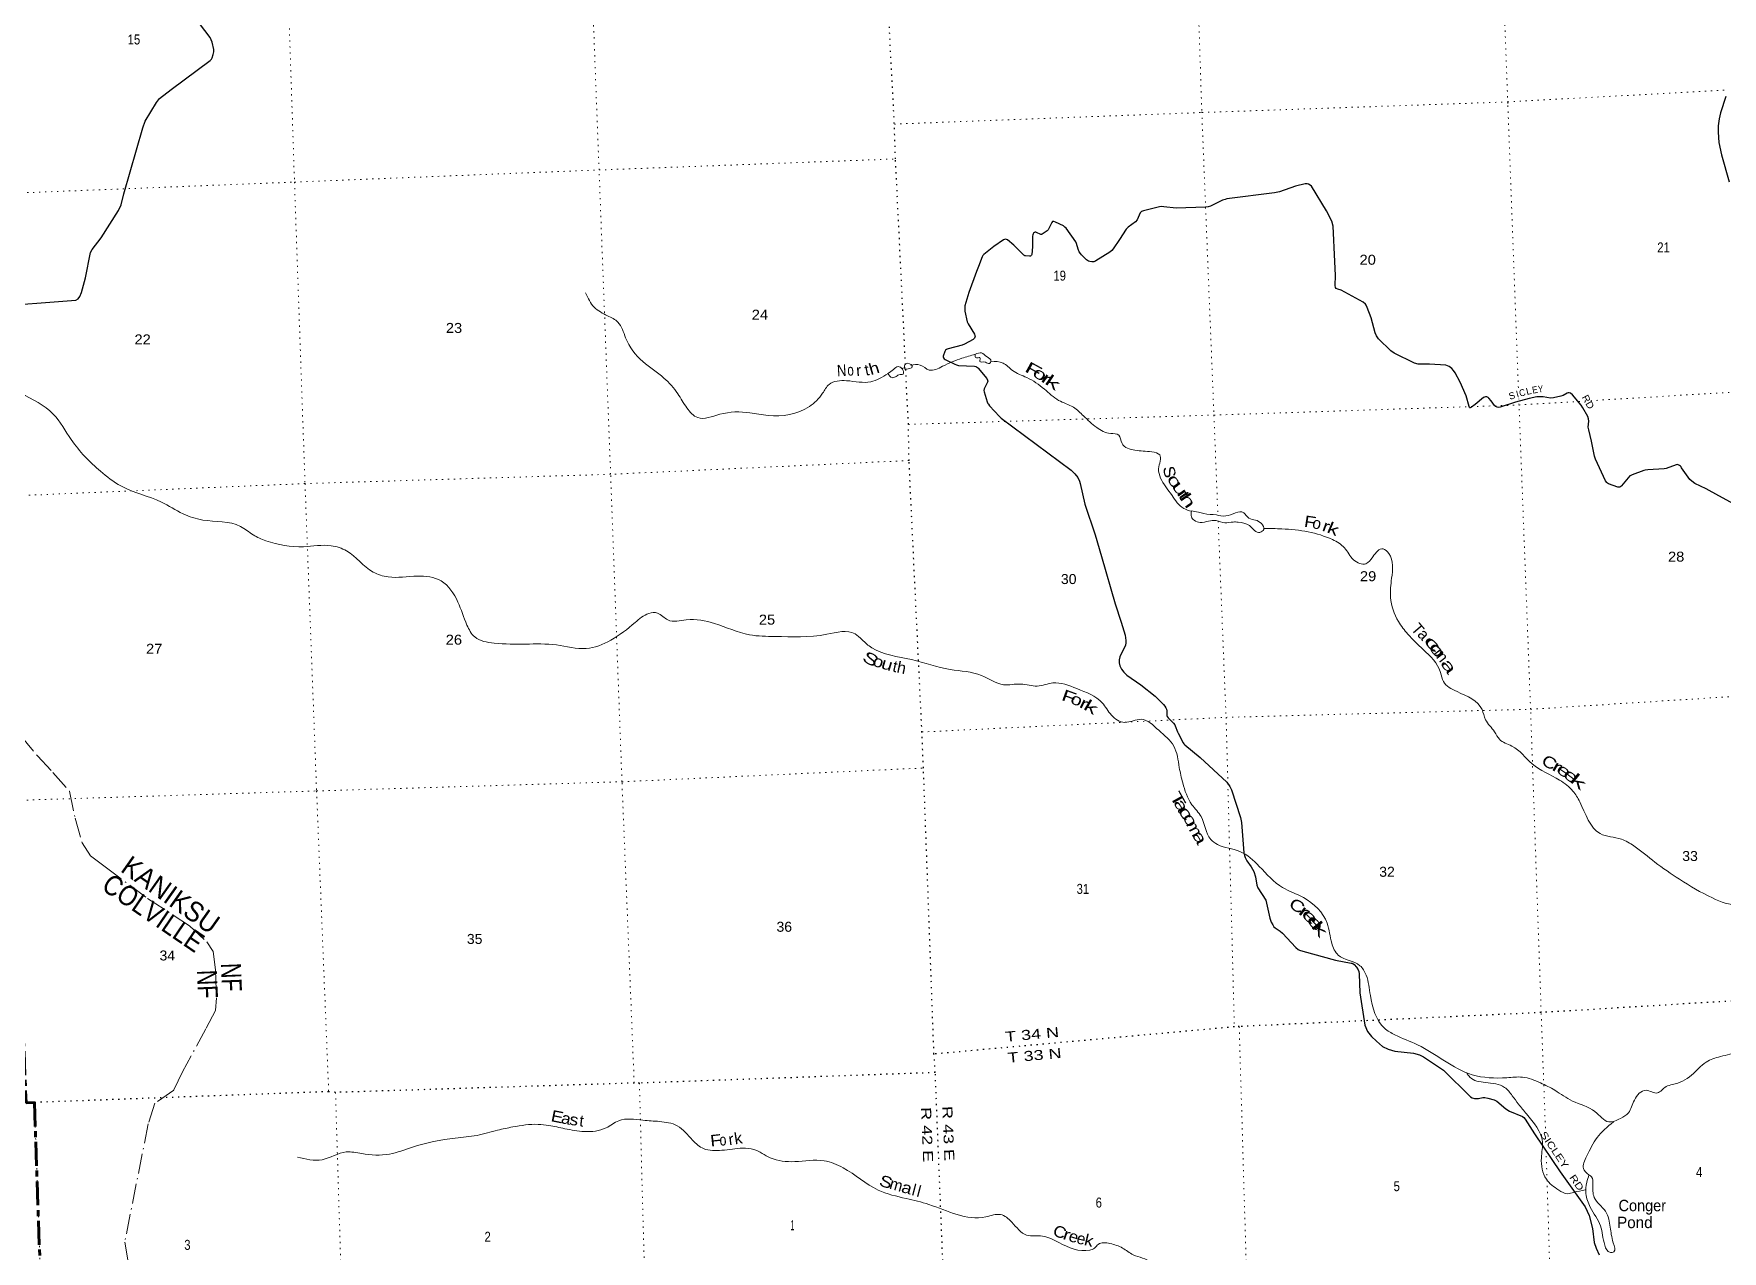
# Model space of a CAD drawing. Header units: feet. Extents: x 733631 to 986127, y 195788 to 388968.
# Drawn here: x 857588 to 887219, y 342713 to 364077 of the extents above; entities that cross this region are included whole.
import ezdxf
from ezdxf.enums import TextEntityAlignment as Align

# ---------------------------------------------------------------- set-up
doc = ezdxf.new("R2010")
doc.units = ezdxf.units.FT
doc.header["$LTSCALE"] = 70
for name, pattern in [('DOT_DASHED', [7.7, 5, -1.2, 0.3, -1.2]), ('DOTTED', [1.5, 0.3, -1.2]), ('LONG_DASH_SHORT_DASH', [9.9, 6, -1.2, 1.5, -1.2])]:
    doc.linetypes.add(name, pattern=pattern)
for name, color, linetype, lineweight in [('11', 7, 'LONG_DASH_SHORT_DASH', 60), ('29', 7, 'Continuous', 25), ('39', 7, 'Continuous', 13), ('44', 7, 'DOT_DASHED', 13), ('6', 7, 'DOTTED', 25), ('7', 7, 'DOTTED', 13)]:
    doc.layers.add(name, color=color, linetype=linetype, lineweight=lineweight)
doc.layers.add('30', color=7, linetype='Continuous')
doc.layers.add('41', color=7, linetype='Continuous')

msp = doc.modelspace()

# ---------------------------------------------------------------- linework, layer by layer
at = {"layer": '11'}
msp.add_lwpolyline([(856072.3, 378071.98), (856192.83, 378079.02), (857452.27, 345317.99), (857599.36, 345323.04), (857851.76, 337969.91)], dxfattribs=at)
at = {"layer": '29'}
for points in [[(856796.26, 359284.17), (858326.64, 359404.25), (858369.04, 359427.32), (858394.15, 359465.01), (858424.08, 359537.17), (858498.47, 359795.93), (858582.46, 360239.69), (858611.79, 360293.85), (858769.01, 360493.69), (859076.21, 360975.6), (859122.31, 361077.17), (859165.41, 361267.19), (859500.37, 362426.59), (859540.79, 362542.77), (859742.5, 362873.56), (859796.06, 362940.58), (859997.25, 363101.66), (860685.97, 363607.66), (860706.26, 363631.5), (860719.86, 363653.49), (860738.69, 363713.16), (860746.37, 363761.16), (860747.06, 363780.16), (860744.97, 363802.14), (860715.67, 363930.91), (860701.84, 363972.65), (860683.24, 364010.47), (860498, 364259.45)], [(887280.8, 362976.67), (887187.85, 362688.36), (887165.88, 362581.65), (887148.99, 362459.9), (887145.23, 362350.76), (887159.81, 362170.92), (887203.53, 361952.18), (887340.7, 361475.79)], [(880419.69, 360082.65), (880392.66, 360698.12), (880369.78, 360788.36), (880273.42, 360966.86), (880009.88, 361399.73), (879988.96, 361420.66), (879958.99, 361438.75), (879932.46, 361445.79), (879896.89, 361445.79), (879730.91, 361402.99), (879451.2, 361305.51), (879359.12, 361284.71), (878524.26, 361177.79), (878492.87, 361169.41), (878446.25, 361155.76), (878329.81, 361096.51), (878239.68, 361054.26), (878197.83, 361039.6), (878151.15, 361032.64), (877634.34, 361018.97), (877419.44, 361041.7), (877379.69, 361043.8), (877341.68, 361038.88), (877063.73, 360972.61), (877026.07, 360955.86), (877001.57, 360934), (876950.74, 360813.49), (876919.22, 360775.55), (876793.81, 360685.77), (876757.23, 360645.95), (876643.58, 360464.04), (876532.25, 360304.7), (876509.24, 360275.39), (876473.08, 360243.51), (876226.76, 360091.14), (876210.02, 360080.68), (876191.19, 360074.39), (876155.68, 360073.17), (876122.14, 360078.58), (876097.03, 360089.05), (876063.55, 360109.98), (875973.58, 360200.01), (875955.79, 360222), (875935.24, 360253.11), (875914.99, 360298.42), (875886.74, 360398.93), (875874.03, 360427.67), (875702.6, 360666.94), (875682.75, 360685.33), (875658.66, 360703.58), (875518.47, 360772.67), (875488.13, 360782.1), (875475.57, 360783.14), (875467.2, 360780), (875452.56, 360764.3), (875397.11, 360649.14), (875388.74, 360633.44), (875373.3, 360619.99), (875283.07, 360560.18), (875270.52, 360553.9), (875259.11, 360554.8), (875186.82, 360588.45), (875171.03, 360593.37), (875159.62, 360594.73), (875147.06, 360588.43), (875134.51, 360576.93), (875128.23, 360566.45), (875119.86, 360547.62), (875115.43, 360522.59), (875112.64, 360337.29), (875099.99, 360204.25), (875096.33, 360192.22), (875088.49, 360183.3), (875076.97, 360175.99), (875071.22, 360174.42), (875064.42, 360173.89), (874990.13, 360181.22), (874981.77, 360182.27), (874973.92, 360185.94), (874963.26, 360194.14), (874785.34, 360367.82), (874675.74, 360460.22), (874659, 360468.6), (874642.41, 360470.51), (874625.52, 360468.6), (874606.69, 360460.22), (874436.13, 360341.06), (874259.34, 360200.59), (874244.7, 360184.89), (874229.72, 360163.31), (874166.22, 359995.32)], [(883589.79, 357610.42), (883320.09, 357523.16), (883299.16, 357518.98), (883269.08, 357521.96), (883255.23, 357527.35), (883238.48, 357537.82), (883221.74, 357554.57), (883163.87, 357638.31), (883121.31, 357684.38), (883112.95, 357691.71), (883087.83, 357705.32), (883065.87, 357707.42), (883044.7, 357699.72), (883029.25, 357691.71), (882882.63, 357572.14), (882817.92, 357524.22), (882798.04, 357514.8), (882789.67, 357514.8), (882781.3, 357521.08), (882775.02, 357534.69), (882723.74, 357722.46), (882621.68, 357963.74), (882530.8, 358124.98), (882504.05, 358166.99), (882470.57, 358202.59), (882428.72, 358238.18), (882370.46, 358261.15), (882081.81, 358281.22), (881884.69, 358277.96), (881819.53, 358296.36), (881459.93, 358470.58), (881402.34, 358514.33), (881183.73, 358721.83), (881148.52, 358775.4), (881129.32, 358826.52), (881055.59, 359091.54), (880987.04, 359274.58), (880972.41, 359312.27), (880957.74, 359333.2), (880918.02, 359365.55), (880531.28, 359576.75), (880472.31, 359597.02), (880445.46, 359609.37), (880432.56, 359624.24), (880426.28, 359661.93), (880430.6, 359834.19), (880419.69, 360082.65)], [(874166.22, 359995.32), (874133.07, 359907.63), (873994.53, 359539.49), (873927.7, 359303.42), (873925.26, 359252.77), (873927.7, 359211.29), (873969.55, 359022.85), (873985.99, 358987.61), (874093.89, 358802.94), (874103.47, 358779.98), (874105.56, 358764.28), (874104.51, 358753.81), (874095.1, 358732.87), (874085.68, 358721.35), (874075.26, 358713.59), (873921.42, 358631.32), (873879.85, 358614.79), (873634.75, 358549.66), (873618.01, 358543.38), (873603.18, 358534.73), (873588.72, 358523.48), (873574.07, 358501.5), (873546.86, 358419.85), (873546.87, 358403.09), (873552.43, 358391.69), (873566.75, 358374.83), (873582.44, 358363.32), (873752.97, 358276.42), (873780.79, 358266.43), (873814.7, 358257.58), (874099.28, 358241.87), (874120.21, 358237.69), (874134.46, 358230.97), (874150.55, 358219.89), (874161.02, 358209.43), (874313.77, 358027.27), (874326.72, 357999.52), (874328.41, 357980.16), (874325.27, 357963.41), (874268.79, 357845.11), (874261.46, 357818.94), (874264.27, 357795.61), (874317.96, 357616.89), (874332.61, 357588.62), (874341.35, 357575.42), (874360.86, 357547.79), (874534.53, 357359.36), (874564.32, 357331.18), (875793.84, 356418.69), (875856.97, 356356.48), (875907.19, 356289.48), (875936.48, 356228.75), (875950.01, 356183.71), (876030.68, 355820.76), (876216.85, 355283.1), (876326.44, 354901.24), (876566.17, 354075.98), (876671.55, 353750.3), (876740.83, 353523.74), (876754.65, 353429.39), (876754.66, 353387.52), (876747.77, 353346.9), (876645.84, 353144.63), (876633.29, 353092.3), (876633.07, 353038.14), (876650.03, 352983.42), (876675.14, 352926.88), (876719.08, 352872.45), (876768.36, 352822.41), (877018.55, 352653.78), (877269.92, 352455.01), (877415.88, 352307.13), (877437.85, 352277.82), (877455.29, 352245.41), (877464.01, 352224.43), (877470.29, 352198.26), (877470.28, 352124.97), (877472.38, 352110.32), (877477.2, 352097.38), (877494.35, 352070.53), (877588.5, 351978.41), (877609.81, 351949.97)], [(887569.47, 355743.85), (887158.85, 355966.47), (886938.45, 356094.08), (886738.07, 356186.28), (886683.73, 356224.28), (886652.28, 356255.37), (886503.29, 356462.26), (886496.4, 356475.22), (886486.98, 356487.78), (886468.15, 356502.43), (886445.13, 356515), (886427.35, 356516.05), (886408.71, 356512.63), (886232.75, 356448), (886198.13, 356441.38), (885912.62, 356426.02), (885868.86, 356419.49), (885841.48, 356412.41), (885635.37, 356337.04), (885614.45, 356327.62), (885599.09, 356317.57), (885453.33, 356141.28), (885440.78, 356130.81), (885421.53, 356122.91), (885405.21, 356120.34), (885387.42, 356122.43), (885221.07, 356181.07), (885204.33, 356191.54), (885192.9, 356203.88), (885171.9, 356230.27), (884995.7, 356612.25), (884977.3, 356664.73), (884924.88, 356929.32), (884874.95, 357124.49), (884868.49, 357173.51), (884878.95, 357276.1), (884873.33, 357319.67), (884858.03, 357359.85), (884772.24, 357514.79), (884741.12, 357559.68), (884590.19, 357740.91), (884558.81, 357770.23), (884533.25, 357778.39), (884516.96, 357778.6), (884498.13, 357772.32), (884426.98, 357730.45), (884384.65, 357717.8), (884257.5, 357688.57), (884202.79, 357683.99), (884075.45, 357705.32), (884037.79, 357707.41), (883966.65, 357703.22), (883828.68, 357676.31), (883589.79, 357610.42)], [(877609.81, 351949.97), (877620.94, 351931.3), (877657.56, 351829.75), (877669.9, 351803.55), (877760.09, 351633.98), (877771.59, 351617.24), (877788.72, 351597.19), (878057.04, 351376.99), (878523.84, 350940.95), (878576.18, 350869.43), (878605.45, 350811.13), (878762.38, 350323.28), (878780.12, 350237.91), (878825.16, 349701.42), (878833.53, 349659.55), (878848.62, 349620.82), (878875.38, 349565.33), (878953.72, 349456.16), (878996.74, 349376.89), (879026.91, 349284.12), (879051.14, 349136.11), (879068.8, 349088.62), (879208.08, 348872.29), (879222.13, 348823.33), (879280.85, 348558.08), (879304.34, 348489.13), (879329.45, 348438.88), (879343.05, 348416.9), (879352.47, 348406.43), (879371.3, 348388.63), (879461.28, 348330.01), (879502.52, 348295.66), (879735.92, 348041.79), (879777.24, 348006.53), (879800.26, 347993.96), (879859.27, 347976.52), (880429.07, 347819.32), (880706.85, 347768.59), (880722, 347765.75), (880737.69, 347760.51), (880760.71, 347743.76), (880802.56, 347697.69), (880831.86, 347649.54), (880841.27, 347620.23), (880846.98, 347583.26), (880858.14, 347247.58), (880949.04, 346680.12), (880993.4, 346570.91), (881066.22, 346479.12), (881151.14, 346398.39), (881258.73, 346303.24), (881354.01, 346255.95), (881472.16, 346223.68), (881802.78, 346185.99), (881903.44, 346156.26), (881978.55, 346123.18), (882328.48, 345892.33), (882798.8, 345423.85), (882830.18, 345402.91), (882873.51, 345391.89), (882941.09, 345394.54), (883015.8, 345407.94), (883051.99, 345409.19), (883106.39, 345400.82), (883215.2, 345369.41), (883265.91, 345343.98), (883420.26, 345210.28), (883486.19, 345168.05), (883711.12, 345078.88), (883736.23, 345057.43), (883759.25, 345030.21), (883926.48, 344771.91), (884377.26, 344108.49), (884814.09, 343492.8), (884885, 343338.44), (884943.78, 343111.78), (884972.88, 342865.24), (885007.59, 342768.25), (885056.58, 342651.68)]]:
    msp.add_lwpolyline(points, dxfattribs=at)
at = {"layer": '39'}
msp.add_line((872877.45, 358220.39), (872822.79, 358200.94), dxfattribs=at)
for points in [[(867271.69, 359529.45), (867423.17, 359278.51), (867655.64, 359127.87), (867840.07, 359015.79), (867974.26, 358741.92), (868277.99, 358323.02), (868647.3, 358036.17), (868888.75, 357760.46), (869050.34, 357509.92), (869239.02, 357341.37), (869625.05, 357399.08), (870153.86, 357426.02), (870473.29, 357377.93), (871199.25, 357534.02), (871430.69, 357767.7), (871543.84, 357923.88), (871852.74, 357988.67), (872276.21, 357968.96), (872578.75, 358113.53)], [(872577.88, 358114.38), (872676.13, 358187.03), (872755.07, 358236.68), (872831.7, 358191.15), (872843.21, 358104.62), (872770.83, 358093.67), (872707.65, 358054.76), (872651.51, 358042.43), (872577.88, 358114.38)], [(872876.2, 358190.88), (872875.27, 358265.69), (872926.73, 358294.02), (873002.06, 358230.24), (872988.41, 358217.56), (872876.2, 358190.88)], [(872973.93, 358261.17), (873142.3, 358264.09), (873303.55, 358175.38), (873535.56, 358241.17), (873875.83, 358382.04), (874111.63, 358454.06)], [(874111.63, 358454.06), (874217.94, 358476.46), (874319.84, 358405.63), (874385.47, 358331.35), (874358.79, 358289.83), (874287.08, 358313.3), (874189.44, 358327.66), (874195.92, 358368.37), (874192.7, 358398.59), (874158.61, 358391.18), (874113.95, 358395.48), (874111.22, 358453.94)], [(874386.12, 358329.37), (874597.15, 358297.22), (874764.04, 358168.26), (875013.65, 358044.6), (875323.06, 357840.35), (875573.52, 357643.89), (875831.12, 357522.56), (876008.98, 357371.79), (876241.5, 357168.56), (876486.35, 357062.91), (876629.06, 357034.15), (876685.37, 356888.69), (876912.6, 356768.19), (877206.99, 356739.35), (877346.62, 356686.19), (877327.92, 356442.7), (877362.66, 356280.21), (877562.74, 355976.57), (877767.95, 355747.98), (877903.52, 355697.59)], [(856854.41, 358086.74), (857364.48, 357769.04), (857931.08, 357402.99), (858246.11, 356954.18), (858757.44, 356399.84), (859113.44, 356142.81), (859830.54, 355857.55), (860206.68, 355653.91), (860552.81, 355544.17), (861216.6, 355430.77), (861438.81, 355283.77), (861661.29, 355181.29), (862322.75, 355075.9), (862807.46, 355093), (863075.98, 355002.44), (863543.71, 354630.47), (863805.93, 354545.74), (864321.09, 354559.99), (864735, 354475.18), (865030.76, 354104.51), (865190.33, 353700.15), (865325.93, 353493.09), (865670.04, 353383.26), (866218.79, 353366.48), (866759.38, 353351.39), (867281.61, 353289.06), (867712.67, 353435.53), (868141.31, 353745.77), (868381.76, 353904.96), (868535.23, 353911.01), (868715.93, 353790.7), (869039.5, 353791.32), (869535.4, 353729.97), (870148.03, 353529.6), (870596.14, 353500.75), (871504.74, 353538.62), (871999.87, 353548.04), (872123.32, 353443.67), (872292.71, 353302.68), (872990.55, 353095.55), (873668.86, 352922.04), (874221.12, 352816.38), (874605.75, 352653.54), (874910.66, 352665.57), (875195.2, 352630.27), (875474.13, 352685.78), (875892.71, 352584.96), (876337.4, 352335.48), (876499.56, 352121.38), (876733.17, 351993.03), (877022.27, 352046.92), (877329.19, 351854.71), (877595.04, 351575.92), (877690.73, 351201.4), (877749.89, 350932.66), (877912.7, 350548.66), (878072.68, 350338.52), (878242.11, 349940.61), (878363.06, 349848.28), (878752.07, 349728.09), (879094.09, 349466.47), (879503.1, 349096.22), (879868.1, 348918.44), (880286.35, 348467.65), (880366.95, 348116.81), (880480.34, 347908.87), (880861.81, 347723.65), (880969.48, 347557.97), (881044.18, 347202.86), (881291.47, 346625.96), (881474.03, 346509.77), (881873.28, 346335.36), (882830.4, 345810.75), (883437.21, 345757.81), (883711.91, 345766.63), (884027.27, 345667.81), (884281.23, 345536.22), (884590.01, 345348.13), (884985.62, 345163.47), (885229.38, 344982.93), (885431.33, 345041.47), (885572.89, 345144.16), (885677.43, 345364.74), (885880.98, 345536.63), (886081.02, 345489.9), (886232.36, 345601.07), (886348.28, 345635.98), (886679.52, 345800.77), (886935.35, 346031.37), (887186.35, 346128.26), (887514.72, 346212.02)], [(877903.22, 355702.75), (878025.42, 355681.27), (878121.44, 355656.74), (878340.8, 355633.03), (878505.32, 355615.24), (878820.6, 355672.19), (878913.36, 355576.72), (879025.94, 355542.73), (879133.57, 355480.22), (879171.89, 355380.58), (879105.23, 355327.38), (878920.56, 355445.51), (878721.98, 355506.46), (878634.91, 355509.09), (878489.84, 355495.28), (878338.65, 355533.82), (878201.5, 355524.36), (878058.77, 355502.54), (877950.07, 355540.74), (877903.25, 355599.58), (877903.53, 355702.7)], [(879179.02, 355395.72), (879491.1, 355389.13), (879952.28, 355336.52), (880378.36, 355199.59), (880590.31, 355056.23), (880748.28, 354846.01), (880965.36, 354777.7), (881086, 354897.77), (881266.51, 355038.4), (881366.71, 354959.42), (881416.34, 354522.4), (881399.29, 354185.91), (881537.37, 353762.5), (881701.79, 353542.41), (881971.36, 353271.86), (882276.4, 352871.22), (882327.28, 352709.36), (882564.83, 352532.63), (883003.99, 352218.19), (883063.59, 352040.5), (883223.66, 351828.34), (883307.76, 351696.12), (883528.85, 351577.39), (883880.86, 351267.61), (884365.51, 350979.25), (884597.55, 350788.13), (884718.29, 350598.69), (885078.1, 350040.39), (885447.98, 349943.72), (885667.06, 349824.92), (886038.3, 349540.17), (886466.81, 349239.48), (887046.02, 348912.36), (887504.91, 348797.74), (887616.65, 348822.04), (887849.51, 348878.13)], [(882731.21, 345847.29), (882791.77, 345764.72), (883062.39, 345672.22), (883399.48, 345586.4), (883534.62, 345442.03), (883643.67, 345292.59), (883783.89, 345122.13), (884062.07, 344633.44), (884044.89, 344351.57), (884132.51, 343976.73), (884348.32, 343787), (884504.58, 343722.36), (884608.87, 343744.68), (884815.88, 343787.43)], [(862216.07, 344364.24), (862648.66, 344318.6), (863072.04, 344454.66), (863342.13, 344426.88), (863829.9, 344417.8), (864231.63, 344538.84), (864985.78, 344698.07), (865366.15, 344745.44), (865728.61, 344836.61), (865993.32, 344893.58), (866438.47, 344939.47), (866625.29, 344920.54), (866908.68, 344862.94), (867250.4, 344813.71), (867632.15, 344877.33), (867853.68, 345003.4), (868278.06, 345012.05), (868568.17, 344989.1), (868878.54, 344914.36), (869149.48, 344660.05), (869341.33, 344513.87), (869664.07, 344484.12), (870030.71, 344520.84), (870223.74, 344498.11), (870510.64, 344351.64), (870944.03, 344285.8), (871457.17, 344299.98), (871791.66, 344177.64), (872403.72, 343787.08), (872899.09, 343636.7), (873297.56, 343533.07), (874297.16, 343315.59), (874554.43, 343356.09), (874749.75, 343224.21), (875011.58, 342995.83), (875291.36, 342978.55), (875579.01, 342864.48), (876118.17, 342732), (876201.79, 342765.65), (876267.89, 342832.99), (876473.62, 342847.18), (876693.12, 342768.85), (876883.92, 342648.93), (877188.28, 342521.36), (877359.88, 342273.24), (877501.5, 342169.58), (877658.63, 341878.41), (877832.3, 341577.78), (877921.96, 341253.6), (878168.33, 340955.83), (878605.48, 340999.37), (878814.19, 340989.4), (878942.63, 340860.96), (879223.49, 340560.5), (879539.81, 340437.45), (879896.38, 340216.85), (880086.57, 340163.67), (880440.01, 339971.27), (880703.11, 339864.32), (880825.05, 339644.59), (881003.45, 339429.1), (881248.12, 339123.17), (881302.92, 338889.56)], [(885309.59, 344983.2), (885021.9, 344705.69), (884838.72, 344376.82), (884782.48, 344162.19), (884879.94, 344052.19)], [(884879.94, 344052.19), (884840.55, 343923.19), (884826.15, 343724.37), (884902.37, 343484.62), (885081.12, 343157.89), (885157.28, 342816.99), (885255.28, 342691.39), (885317.56, 342701.94), (885307.29, 342859.33), (885253.96, 343134.36), (885168.07, 343414.19), (884972.4, 343657.31), (884949.09, 343889.03), (884925.88, 344015.56), (884879.94, 344052.19)]]:
    msp.add_spline(points, degree=3, dxfattribs=at)
at = {"layer": '44'}
msp.add_lwpolyline([(857357.92, 351754.84), (857652.97, 351404.76), (857925.12, 351112.23), (858213.08, 350784.06), (858311.95, 350313.59), (858435.28, 349880.65), (858581.35, 349650.96), (858842.8, 349456.99), (859581.33, 348905.3), (860320.75, 348420.37), (860626.57, 348141.55), (860735.35, 347974.8), (860776.93, 347649.23), (860795.9, 347160.87), (860778.25, 346935.63), (860607.59, 346616.29), (860199.18, 345859.23), (860046.64, 345540.74), (859714.41, 345308.85), (859598.11, 344949.6), (859183.18, 342874.08), (859258.08, 342440.9)], dxfattribs=at)
at = {"layer": '6'}
for points in [[(873687.17, 338588.82), (873613.29, 340660.81), (873607.09, 340868.92), (873408.36, 345847.64), (873385.42, 346172.43), (873201.25, 351192.18), (873174.57, 351816.22), (872947.64, 356587.48), (872936.72, 357222.26), (872710.21, 361880.25), (872689.75, 362500.49), (872447.92, 367188.22), (872431.18, 367816.7), (872228.19, 372493.83), (872210.57, 373144.52), (871958.49, 378705.77), (871750.93, 383959.26), (871716.6, 384540.19)], [(887913.06, 347135.03), (884041.27, 346900.34), (878742.04, 346654.85), (878657.3, 346649.48), (873385.42, 346172.43)], [(873408.36, 345847.64), (868215.93, 345663.01), (868124.91, 345663.46), (862883.14, 345499.13), (862763.28, 345512.61), (857599.36, 345323.04), (857452.27, 345317.99), (857334.76, 345312.56)]]:
    msp.add_lwpolyline(points, dxfattribs=at)
at = {"layer": '7'}
for points in [[(883641.16, 357864.12), (883455.44, 362854.44), (883257.7, 368217.55), (882995.51, 373574.08), (882744.39, 379111.08)], [(877464.79, 378880.53), (877696.28, 373328.59), (877912.85, 368000.61), (878085.49, 362709.33), (878297.87, 357385.22), (878368.57, 355629.57)], [(868124.91, 345663.46), (867909.93, 350951.05), (867710.92, 356346.48), (867508.01, 361687.14), (867306.69, 366987.4), (867088.42, 372307.23), (866837.11, 378463.25)], [(861508.91, 378285.39), (861754.96, 372108.94), (861987.21, 366793.71), (862162.99, 361474.23), (862347.76, 356183.43), (862550.72, 350790.18), (862763.28, 345512.61)], [(872690.07, 362492.41), (878090.09, 362695.35), (883454.4, 362880.69), (887284.78, 363090.09)], [(856720.28, 361259.07), (856841.94, 361264.06), (862162.99, 361474.23), (867508.01, 361687.14), (872710.21, 361880.25)], [(872936.72, 357222.26), (878297.87, 357385.22), (883652.4, 357562.09), (887487.7, 357792.64)], [(884115.3, 344872.39), (884041.27, 346900.34), (883855.23, 352223.45), (883652.4, 357562.09), (883648.4, 357669.57)], [(872947.64, 356587.48), (867710.92, 356346.48), (862347.76, 356183.43), (857059.76, 355960.64), (856925.1, 355943.66)], [(878372.77, 355525.23), (878511.46, 352081.4), (878657.3, 346649.48)], [(873174.25, 351824.3), (878511.46, 352081.4), (883855.23, 352223.45), (887700.34, 352464.9)], [(857130.07, 350624.58), (857257.33, 350623.62), (862550.72, 350790.18), (867909.93, 350951.05), (873201.25, 351192.18)], [(878742.04, 346654.85), (878907.18, 341041.62), (879007.93, 338798.33)], [(862883.14, 345499.13), (863036.43, 340441.75), (863131.07, 338176.92)], [(868215.93, 345663.01), (868349.7, 340639.25), (868441.44, 338383.51)], [(857599.36, 345323.04), (857773.53, 340257.83), (857851.76, 337969.91)], [(884310.57, 339008.4), (884227.43, 341318.28), (884125.81, 344539.27)]]:
    msp.add_lwpolyline(points, dxfattribs=at)

# ---------------------------------------------------------------- texts
at = {"layer": '30'}
for s, p in [('S', (883543.19, 357667.65)), ('I', (883640.77, 357696.95))]:
    msp.add_text(s, height=120, rotation=15.42, dxfattribs=at).set_placement(p, align=Align.CENTER)
for s, rotation, width, p in [('C', 15.42, 0.95, (883725.26, 357720.4)), ('L', 13.037, 1.05, (883835.48, 357748.78)), ('E', 11.037, 0.9, (883942.69, 357769.87)), ('Y', 5.824, 0.85, (884036.57, 357784.72)), ('RD', 298.973, 1.1, (884813.22, 357588.33)), ('SICLEY   RD', 304.195, 1.3, (884357.72, 344261.8))]:
    msp.add_text(s, height=120, rotation=rotation, dxfattribs=dict(at, width=width)).set_placement(p, align=Align.CENTER)
at = {"layer": '41'}
for s, rotation, width, p in [('N', 3.48, 0.85, (871771.51, 358070.59)), ('h', 16.541, 1.2, (872361.94, 358110.1)), ('F', 331.25, 1.75, (875084.17, 358093.08)), ('o', 3.071, 0.75, (871926.24, 358078.19)), ('o', 327.498, 1.55, (875193.98, 358024.56)), ('r', 325.642, 1.8, (875311.53, 357945.13)), ('k', 325.642, 1.85, (875414.93, 357877.54)), ('S', 282.478, 1.15, (877422.02, 356367.02)), ('o', 303.539, 1.6, (877529, 356171.32)), ('u', 304.908, 1.8, (877619.7, 356038.77)), ('t', 304.355, 1.55, (877696.69, 355920.15)), ('h', 304.355, 1.7, (877760.69, 355828.96)), ('F', 351.114, 1.25, (879971.06, 355413.57)), ('r', 340.619, 1.3, (880237.83, 355341.95)), ('k', 337.177, 1.45, (880354.25, 355297.07)), ('S', 331.377, 1.5, (872226.6, 353018.3)), ('c', 314.932, 2.3, (882068.95, 353302.01)), ('o', 310.884, 1.85, (882142.1, 353199.51)), ('o', 339.721, 1.2, (872377.67, 352965.83)), ('u', 342.729, 1.3, (872535.07, 352918.46)), ('h', 348.598, 1.05, (872798.23, 352855.17)), ('a', 304.715, 1.75, (882337.95, 352923.86)), ('F', 340.166, 1.5, (875722.45, 352348.71)), ('o', 336.77, 1.3, (875851.7, 352301.32)), ('r', 333.5, 1.55, (875979.41, 352237.17)), ('k', 329.553, 1.7, (876090.48, 352176.85)), ('C', 330.736, 1.3, (884136.96, 351204.69)), ('r', 330.169, 1.65, (884277.16, 351130.8)), ('e', 326.071, 1.6, (884386.23, 351063.58)), ('e', 322.915, 1.7, (884506.93, 350975.81)), ('k', 320.631, 2.05, (884629.95, 350879.62)), ('T', 299.143, 1.65, (877577.13, 350593.05)), ('a', 297.902, 1.5, (877635.84, 350489.66)), ('c', 303.442, 1.8, (877723.93, 350346.72)), ('o', 302.441, 1.55, (877800.3, 350230.24)), ('m', 298.154, 1.25, (877868.92, 350086.18)), ('a', 298.902, 1.55, (877961.61, 349925.31)), ('C', 329.684, 1.35, (879707.63, 348689.12)), ('r', 322.856, 1.9, (879829.1, 348596.72)), ('e', 317.848, 1.9, (879920.07, 348512.14)), ('e', 313.429, 2, (880008.45, 348408.98)), ('k', 308.057, 2, (880075.39, 348307.79)), ('E', 348.638, 1.2, (866755.86, 344975.91)), ('a', 348.384, 1.1, (866911.03, 344945.99)), ('s', 350.558, 1.15, (867052.62, 344922.94)), ('F', 5.965, 1.2, (869566.43, 344560.78)), ('o', 4.736, 0.8, (869689.38, 344568.11)), ('k', 8.731, 1.05, (869965.31, 344597.27)), ('S', 342, 1.25, (872512.81, 343835.46)), ('a', 344.227, 1.2, (872883.77, 343729.82)), ('C', 338.297, 1.15, (875556.07, 342959.71)), ('r', 341.676, 1.3, (875687.66, 342912.77)), ('e', 343.279, 1.1, (875810.34, 342874.4)), ('k', 346.926, 1.15, (876083.72, 342805.68))]:
    msp.add_text(s, height=200, rotation=rotation, dxfattribs=dict(at, width=width)).set_placement(p, align=Align.CENTER)
for s, rotation, p in [('t', 11.746, (872227.22, 358081.76)), ('r', 4.952, (872072.18, 358071.14)), ('o', 348.15, (880086.02, 355390.2)), ('T', 310.508, (881799.29, 353565.84)), ('a', 314.86, (881907.58, 353468.74)), ('m', 307.443, (882207.92, 353116.23)), ('t', 347.598, (872682.89, 352879.12)), ('t', 353.053, (867190.73, 344902.75)), ('r', 7.356, (869836.34, 344579.96)), ('m', 344.227, (872698.39, 343783.99)), ('l', 345.277, (873011.95, 343692.07)), ('l', 345.277, (873097.81, 343667.19)), ('e', 346.408, (875948.05, 342837.07))]:
    msp.add_text(s, height=200, rotation=rotation, dxfattribs=at).set_placement(p, align=Align.CENTER)
at = {"layer": '41', "width": 0.95}
msp.add_text('Conger', height=200, dxfattribs=at).set_placement((885815.91, 343414.91), align=Align.CENTER)
at = {"layer": '41'}
msp.add_text('Pond', height=200, dxfattribs=at).set_placement((885684.72, 343118.39), align=Align.CENTER)
at = {"layer": '44'}
for s, rotation, width, p in [('KANIKSU', 324.742, 0.95, (859889.34, 348824.53)), ('COLVILLE', 325.742, 0.9, (859588.04, 348504.68)), ('NF', 272.224, 0.8, (860461.64, 347393.8)), ('NF', 272.224, 0.8, (860882.23, 347514.62))]:
    msp.add_text(s, height=350, rotation=rotation, dxfattribs=dict(at, width=width)).set_placement(p, align=Align.CENTER)
at = {"layer": '6', "width": 1.35}
for s, rotation, p in [('T 34 N', 5.171, (875114.89, 346431.44)), ('T 33 N', 5.171, (875158.41, 346062.82)), ('R 42 E', 272.286, (873177.94, 344754.7)), ('R 43 E', 272.286, (873551.28, 344774.28))]:
    msp.add_text(s, height=175, rotation=rotation, dxfattribs=at).set_placement(p, align=Align.CENTER)
at = {"layer": '7'}
for s, width, p in [('15', 0.85, (859345.85, 363889.28)), ('21', 0.85, (886189.09, 360240.4)), ('20', 1.1, (880997.42, 360023.95)), ('19', 0.85, (875591.17, 359745.23)), ('24', 1.1, (870330.71, 359058.86)), ('23', 1.1, (864962.94, 358827.61)), ('22', 1.1, (859497.82, 358625.88)), ('28', 1.1, (886410.23, 354814.09)), ('30', 1.05, (875750.27, 354420.46)), ('29', 1.1, (881003.81, 354470.49)), ('25', 1.1, (870455.61, 353708.61)), ('26', 1.1, (864960.39, 353356.26)), ('27', 1.1, (859700.88, 353196.76)), ('33', 1.05, (886653.97, 349560.7)), ('32', 1.05, (881336.07, 349283.65)), ('31', 0.85, (875998.65, 348983.74)), ('36', 1.05, (870758.59, 348318.68)), ('35', 1.05, (865325.11, 348105.38)), ('34', 1.05, (859931.18, 347814.91)), ('4', 0.85, (886813.54, 344013.16)), ('5', 0.85, (881506.92, 343766.88)), ('6', 0.85, (876278.04, 343479.06)), ('1', 0.4, (870901.77, 343081.48)), ('3', 0.85, (860283.84, 342736.97)), ('2', 0.85, (865552.32, 342878.52))]:
    msp.add_text(s, height=175, dxfattribs=dict(at, width=width)).set_placement(p, align=Align.CENTER)

doc.saveas('drawing.dxf')
